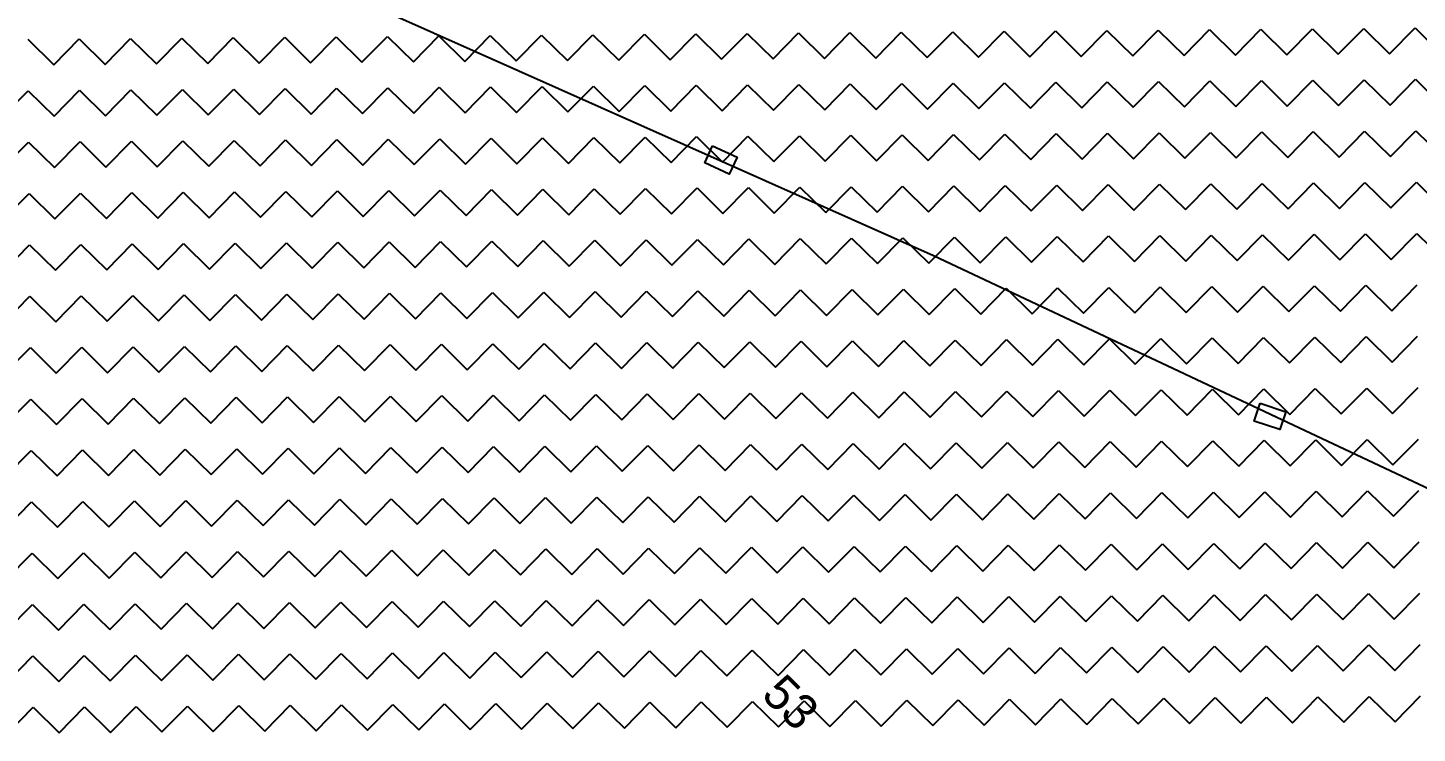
# Model space of a CAD drawing. Header units: metres. Extents: x 342804 to 346854, y 1762918 to 1765966.
# Drawn here: x 345656.1 to 346013.9, y 1764478 to 1764659.6 of the extents above; entities that cross this region are included whole.
import ezdxf

# ---------------------------------------------------------------- set-up
doc = ezdxf.new("R2010")
doc.units = ezdxf.units.M
doc.header["$MEASUREMENT"] = 0
for name, color, linetype in [('POLY_HATCH', 12, 'Continuous'), ('POLY_PARCEL', 6, 'Continuous'), ('TEXT_PARCEL', 7, 'Continuous')]:
    doc.layers.add(name, color=color, linetype=linetype)
doc.styles.add('TEXT_MAP', font='')
doc.styles.get('TEXT_MAP').set_extended_font_data('Kruti Dev 050')

msp = doc.modelspace()

# ---------------------------------------------------------------- linework, layer by layer
for points in [[(345832.43, 1764629.17), (345838.75, 1764626.28), (345836.75, 1764621.91), (345830.44, 1764624.8)], [(345973.42, 1764562.91), (345980.01, 1764560.72), (345978.5, 1764556.16), (345971.91, 1764558.35)]]:
    msp.add_lwpolyline(points, close=True)
at = {"layer": 'POLY_HATCH', "linetype": 'Continuous'}
for p, q in [((345662.78, 1764650.07), (345669.34, 1764656.74)), ((345669.34, 1764656.74), (345676.01, 1764650.18)), ((345676.01, 1764650.18), (345682.57, 1764656.85)), ((345682.57, 1764656.85), (345689.24, 1764650.29)), ((345689.24, 1764650.29), (345695.8, 1764656.95)), ((345695.8, 1764656.95), (345702.47, 1764650.39)), ((345702.47, 1764650.39), (345709.03, 1764657.06)), ((345709.03, 1764657.06), (345715.7, 1764650.5)), ((345715.7, 1764650.5), (345722.26, 1764657.17)), ((345722.26, 1764657.17), (345728.93, 1764650.61)), ((345728.93, 1764650.61), (345735.49, 1764657.28)), ((345735.49, 1764657.28), (345742.16, 1764650.72)), ((345742.16, 1764650.72), (345748.72, 1764657.39)), ((345748.72, 1764657.39), (345755.39, 1764650.83)), ((345755.39, 1764650.83), (345761.95, 1764657.5)), ((345761.95, 1764657.5), (345768.62, 1764650.94)), ((345768.62, 1764650.94), (345775.18, 1764657.61)), ((345775.18, 1764657.61), (345781.85, 1764651.05)), ((345781.85, 1764651.05), (345788.41, 1764657.71)), ((345788.41, 1764657.71), (345795.08, 1764651.15)), ((345795.08, 1764651.15), (345801.64, 1764657.82)), ((345801.64, 1764657.82), (345808.31, 1764651.26)), ((345808.31, 1764651.26), (345814.87, 1764657.93)), ((345814.87, 1764657.93), (345821.54, 1764651.37)), ((345821.54, 1764651.37), (345828.1, 1764658.04)), ((345828.1, 1764658.04), (345834.77, 1764651.48)), ((345834.77, 1764651.48), (345841.33, 1764658.15)), ((345841.33, 1764658.15), (345848, 1764651.59)), ((345848, 1764651.59), (345854.56, 1764658.26)), ((345854.56, 1764658.26), (345861.23, 1764651.7)), ((345861.23, 1764651.7), (345867.8, 1764658.37)), ((345867.8, 1764658.37), (345874.46, 1764651.8)), ((345874.46, 1764651.8), (345881.03, 1764658.47)), ((345881.03, 1764658.47), (345887.69, 1764651.91)), ((345887.69, 1764651.91), (345894.26, 1764658.58)), ((345894.26, 1764658.58), (345900.92, 1764652.02)), ((345900.92, 1764652.02), (345907.49, 1764658.69)), ((345907.49, 1764658.69), (345914.15, 1764652.13)), ((345914.15, 1764652.13), (345920.72, 1764658.8)), ((345920.72, 1764658.8), (345927.38, 1764652.24)), ((345927.38, 1764652.24), (345933.95, 1764658.91)), ((345933.95, 1764658.91), (345940.61, 1764652.35)), ((345940.61, 1764652.35), (345947.18, 1764659.02)), ((345947.18, 1764659.02), (345953.84, 1764652.46)), ((345953.84, 1764652.46), (345960.41, 1764659.13)), ((345960.41, 1764659.13), (345967.07, 1764652.56)), ((345967.07, 1764652.56), (345973.64, 1764659.23)), ((345973.64, 1764659.23), (345980.3, 1764652.67)), ((345980.3, 1764652.67), (345986.87, 1764659.34)), ((345986.87, 1764659.34), (345993.53, 1764652.78)), ((345993.53, 1764652.78), (346000.1, 1764659.45)), ((346000.1, 1764659.45), (346006.77, 1764652.89)), ((346006.77, 1764652.89), (346013.33, 1764659.56)), ((346013.33, 1764659.56), (346020, 1764653)), ((345656.11, 1764656.63), (345662.78, 1764650.07)), ((345967.18, 1764639.33), (345973.74, 1764646)), ((345973.74, 1764646), (345980.41, 1764639.44)), ((345980.41, 1764639.44), (345986.97, 1764646.11)), ((345986.97, 1764646.11), (345993.64, 1764639.55)), ((345993.64, 1764639.55), (346000.2, 1764646.22)), ((346000.2, 1764646.22), (346006.87, 1764639.66)), ((346006.87, 1764639.66), (346013.43, 1764646.33)), ((346013.43, 1764646.33), (346020.1, 1764639.77)), ((345649.66, 1764636.73), (345656.22, 1764643.4)), ((345656.22, 1764643.4), (345662.89, 1764636.84)), ((345662.89, 1764636.84), (345669.45, 1764643.51)), ((345669.45, 1764643.51), (345676.12, 1764636.95)), ((345676.12, 1764636.95), (345682.68, 1764643.62)), ((345682.68, 1764643.62), (345689.35, 1764637.06)), ((345689.35, 1764637.06), (345695.91, 1764643.72)), ((345695.91, 1764643.72), (345702.58, 1764637.16)), ((345702.58, 1764637.16), (345709.14, 1764643.83)), ((345709.14, 1764643.83), (345715.81, 1764637.27)), ((345715.81, 1764637.27), (345722.37, 1764643.94)), ((345722.37, 1764643.94), (345729.04, 1764637.38)), ((345729.04, 1764637.38), (345735.6, 1764644.05)), ((345735.6, 1764644.05), (345742.27, 1764637.49)), ((345742.27, 1764637.49), (345748.83, 1764644.16)), ((345748.83, 1764644.16), (345755.5, 1764637.6)), ((345755.5, 1764637.6), (345762.06, 1764644.27)), ((345762.06, 1764644.27), (345768.73, 1764637.71)), ((345768.73, 1764637.71), (345775.29, 1764644.38)), ((345775.29, 1764644.38), (345781.96, 1764637.82)), ((345781.96, 1764637.82), (345788.52, 1764644.48)), ((345788.52, 1764644.48), (345795.19, 1764637.92)), ((345795.19, 1764637.92), (345801.75, 1764644.59)), ((345801.75, 1764644.59), (345808.42, 1764638.03)), ((345808.42, 1764638.03), (345814.98, 1764644.7)), ((345814.98, 1764644.7), (345821.65, 1764638.14)), ((345821.65, 1764638.14), (345828.21, 1764644.81)), ((345828.21, 1764644.81), (345834.88, 1764638.25)), ((345834.88, 1764638.25), (345841.44, 1764644.92)), ((345841.44, 1764644.92), (345848.11, 1764638.36)), ((345848.11, 1764638.36), (345854.67, 1764645.03)), ((345854.67, 1764645.03), (345861.34, 1764638.47)), ((345861.34, 1764638.47), (345867.9, 1764645.14)), ((345867.9, 1764645.14), (345874.57, 1764638.57)), ((345874.57, 1764638.57), (345881.13, 1764645.24)), ((345881.13, 1764645.24), (345887.8, 1764638.68)), ((345887.8, 1764638.68), (345894.36, 1764645.35)), ((345894.36, 1764645.35), (345901.03, 1764638.79)), ((345901.03, 1764638.79), (345907.59, 1764645.46)), ((345907.59, 1764645.46), (345914.26, 1764638.9)), ((345914.26, 1764638.9), (345920.82, 1764645.57)), ((345920.82, 1764645.57), (345927.49, 1764639.01)), ((345927.49, 1764639.01), (345934.05, 1764645.68)), ((345934.05, 1764645.68), (345940.72, 1764639.12)), ((345940.72, 1764639.12), (345947.28, 1764645.79)), ((345947.28, 1764645.79), (345953.95, 1764639.23)), ((345953.95, 1764639.23), (345960.51, 1764645.9)), ((345960.51, 1764645.9), (345967.18, 1764639.33)), ((345834.99, 1764625.02), (345841.55, 1764631.69)), ((345841.55, 1764631.69), (345848.22, 1764625.13)), ((345848.22, 1764625.13), (345854.78, 1764631.8)), ((345854.78, 1764631.8), (345861.45, 1764625.24)), ((345861.45, 1764625.24), (345868.01, 1764631.91)), ((345868.01, 1764631.91), (345874.68, 1764625.34)), ((345874.68, 1764625.34), (345881.24, 1764632.01)), ((345881.24, 1764632.01), (345887.91, 1764625.45)), ((345887.91, 1764625.45), (345894.47, 1764632.12)), ((345894.47, 1764632.12), (345901.14, 1764625.56)), ((345901.14, 1764625.56), (345907.7, 1764632.23)), ((345907.7, 1764632.23), (345914.37, 1764625.67)), ((345914.37, 1764625.67), (345920.93, 1764632.34)), ((345920.93, 1764632.34), (345927.6, 1764625.78)), ((345927.6, 1764625.78), (345934.16, 1764632.45)), ((345934.16, 1764632.45), (345940.83, 1764625.89)), ((345940.83, 1764625.89), (345947.39, 1764632.56)), ((345947.39, 1764632.56), (345954.06, 1764626)), ((345954.06, 1764626), (345960.62, 1764632.67)), ((345960.62, 1764632.67), (345967.29, 1764626.1)), ((345967.29, 1764626.1), (345973.85, 1764632.77)), ((345973.85, 1764632.77), (345980.52, 1764626.21)), ((345980.52, 1764626.21), (345987.08, 1764632.88)), ((345987.08, 1764632.88), (345993.75, 1764626.32)), ((345993.75, 1764626.32), (346000.31, 1764632.99)), ((346000.31, 1764632.99), (346006.98, 1764626.43)), ((346006.98, 1764626.43), (346013.54, 1764633.1)), ((346013.54, 1764633.1), (346020.21, 1764626.54)), ((345649.77, 1764623.5), (345656.33, 1764630.17)), ((345656.33, 1764630.17), (345663, 1764623.61)), ((345663, 1764623.61), (345669.56, 1764630.28)), ((345669.56, 1764630.28), (345676.23, 1764623.72)), ((345676.23, 1764623.72), (345682.79, 1764630.39)), ((345682.79, 1764630.39), (345689.46, 1764623.83)), ((345689.46, 1764623.83), (345696.02, 1764630.49)), ((345696.02, 1764630.49), (345702.69, 1764623.93)), ((345702.69, 1764623.93), (345709.25, 1764630.6)), ((345709.25, 1764630.6), (345715.92, 1764624.04)), ((345715.92, 1764624.04), (345722.48, 1764630.71)), ((345722.48, 1764630.71), (345729.15, 1764624.15)), ((345729.15, 1764624.15), (345735.71, 1764630.82)), ((345735.71, 1764630.82), (345742.38, 1764624.26)), ((345742.38, 1764624.26), (345748.94, 1764630.93)), ((345748.94, 1764630.93), (345755.61, 1764624.37)), ((345755.61, 1764624.37), (345762.17, 1764631.04)), ((345762.17, 1764631.04), (345768.84, 1764624.48)), ((345768.84, 1764624.48), (345775.4, 1764631.15)), ((345775.4, 1764631.15), (345782.07, 1764624.58)), ((345782.07, 1764624.58), (345788.63, 1764631.25)), ((345788.63, 1764631.25), (345795.3, 1764624.69)), ((345795.3, 1764624.69), (345801.86, 1764631.36)), ((345801.86, 1764631.36), (345808.53, 1764624.8)), ((345808.53, 1764624.8), (345815.09, 1764631.47)), ((345815.09, 1764631.47), (345821.76, 1764624.91)), ((345821.76, 1764624.91), (345828.32, 1764631.58)), ((345828.32, 1764631.58), (345834.99, 1764625.02)), ((345702.8, 1764610.7), (345709.36, 1764617.37)), ((345709.36, 1764617.37), (345716.03, 1764610.81)), ((345716.03, 1764610.81), (345722.59, 1764617.48)), ((345722.59, 1764617.48), (345729.26, 1764610.92)), ((345729.26, 1764610.92), (345735.82, 1764617.59)), ((345735.82, 1764617.59), (345742.49, 1764611.03)), ((345742.49, 1764611.03), (345749.05, 1764617.7)), ((345749.05, 1764617.7), (345755.72, 1764611.14)), ((345755.72, 1764611.14), (345762.28, 1764617.81)), ((345762.28, 1764617.81), (345768.95, 1764611.25)), ((345768.95, 1764611.25), (345775.51, 1764617.92)), ((345775.51, 1764617.92), (345782.18, 1764611.35)), ((345782.18, 1764611.35), (345788.74, 1764618.02)), ((345788.74, 1764618.02), (345795.41, 1764611.46)), ((345795.41, 1764611.46), (345801.97, 1764618.13)), ((345801.97, 1764618.13), (345808.64, 1764611.57)), ((345808.64, 1764611.57), (345815.2, 1764618.24)), ((345815.2, 1764618.24), (345821.87, 1764611.68)), ((345821.87, 1764611.68), (345828.43, 1764618.35)), ((345828.43, 1764618.35), (345835.1, 1764611.79)), ((345835.1, 1764611.79), (345841.66, 1764618.46)), ((345841.66, 1764618.46), (345848.33, 1764611.9)), ((345848.33, 1764611.9), (345854.89, 1764618.57)), ((345854.89, 1764618.57), (345861.56, 1764612.01)), ((345861.56, 1764612.01), (345868.12, 1764618.68)), ((345868.12, 1764618.68), (345874.79, 1764612.11)), ((345874.79, 1764612.11), (345881.35, 1764618.78)), ((345881.35, 1764618.78), (345888.02, 1764612.22)), ((345888.02, 1764612.22), (345894.58, 1764618.89)), ((345894.58, 1764618.89), (345901.25, 1764612.33)), ((345901.25, 1764612.33), (345907.81, 1764619)), ((345907.81, 1764619), (345914.48, 1764612.44)), ((345914.48, 1764612.44), (345921.04, 1764619.11)), ((345921.04, 1764619.11), (345927.71, 1764612.55)), ((345927.71, 1764612.55), (345934.27, 1764619.22)), ((345934.27, 1764619.22), (345940.94, 1764612.66)), ((345940.94, 1764612.66), (345947.5, 1764619.33)), ((345947.5, 1764619.33), (345954.17, 1764612.77)), ((345954.17, 1764612.77), (345960.73, 1764619.44)), ((345960.73, 1764619.44), (345967.4, 1764612.87)), ((345967.4, 1764612.87), (345973.96, 1764619.54)), ((345973.96, 1764619.54), (345980.63, 1764612.98)), ((345980.63, 1764612.98), (345987.19, 1764619.65)), ((345987.19, 1764619.65), (345993.86, 1764613.09)), ((345993.86, 1764613.09), (346000.42, 1764619.76)), ((346000.42, 1764619.76), (346007.09, 1764613.2)), ((346007.09, 1764613.2), (346013.65, 1764619.87)), ((346013.65, 1764619.87), (346020.32, 1764613.31)), ((345649.88, 1764610.27), (345656.44, 1764616.94)), ((345656.44, 1764616.94), (345663.11, 1764610.38)), ((345663.11, 1764610.38), (345669.67, 1764617.05)), ((345669.67, 1764617.05), (345676.34, 1764610.49)), ((345676.34, 1764610.49), (345682.9, 1764617.16)), ((345682.9, 1764617.16), (345689.57, 1764610.6)), ((345689.57, 1764610.6), (345696.13, 1764617.26)), ((345696.13, 1764617.26), (345702.8, 1764610.7)), ((346007.2, 1764599.97), (346013.76, 1764606.64)), ((346013.76, 1764606.64), (346020.43, 1764600.08)), ((345649.99, 1764597.04), (345656.55, 1764603.71)), ((345656.55, 1764603.71), (345663.22, 1764597.15)), ((345663.22, 1764597.15), (345669.78, 1764603.82)), ((345669.78, 1764603.82), (345676.45, 1764597.26)), ((345676.45, 1764597.26), (345683.01, 1764603.93)), ((345683.01, 1764603.93), (345689.68, 1764597.37)), ((345689.68, 1764597.37), (345696.24, 1764604.03)), ((345696.24, 1764604.03), (345702.91, 1764597.47)), ((345702.91, 1764597.47), (345709.47, 1764604.14)), ((345709.47, 1764604.14), (345716.14, 1764597.58)), ((345716.14, 1764597.58), (345722.7, 1764604.25)), ((345722.7, 1764604.25), (345729.37, 1764597.69)), ((345729.37, 1764597.69), (345735.93, 1764604.36)), ((345735.93, 1764604.36), (345742.6, 1764597.8)), ((345742.6, 1764597.8), (345749.16, 1764604.47)), ((345749.16, 1764604.47), (345755.83, 1764597.91)), ((345755.83, 1764597.91), (345762.39, 1764604.58)), ((345762.39, 1764604.58), (345769.06, 1764598.02)), ((345769.06, 1764598.02), (345775.62, 1764604.69)), ((345775.62, 1764604.69), (345782.29, 1764598.12)), ((345782.29, 1764598.12), (345788.85, 1764604.79)), ((345788.85, 1764604.79), (345795.52, 1764598.23)), ((345795.52, 1764598.23), (345802.08, 1764604.9)), ((345802.08, 1764604.9), (345808.75, 1764598.34)), ((345808.75, 1764598.34), (345815.31, 1764605.01)), ((345815.31, 1764605.01), (345821.98, 1764598.45)), ((345821.98, 1764598.45), (345828.54, 1764605.12)), ((345828.54, 1764605.12), (345835.21, 1764598.56)), ((345835.21, 1764598.56), (345841.77, 1764605.23)), ((345841.77, 1764605.23), (345848.44, 1764598.67)), ((345848.44, 1764598.67), (345855, 1764605.34)), ((345855, 1764605.34), (345861.67, 1764598.78)), ((345861.67, 1764598.78), (345868.23, 1764605.45)), ((345868.23, 1764605.45), (345874.9, 1764598.88)), ((345874.9, 1764598.88), (345881.46, 1764605.55)), ((345881.46, 1764605.55), (345888.13, 1764598.99)), ((345888.13, 1764598.99), (345894.69, 1764605.66)), ((345894.69, 1764605.66), (345901.36, 1764599.1)), ((345901.36, 1764599.1), (345907.92, 1764605.77)), ((345907.92, 1764605.77), (345914.59, 1764599.21)), ((345914.59, 1764599.21), (345921.15, 1764605.88)), ((345921.15, 1764605.88), (345927.82, 1764599.32)), ((345927.82, 1764599.32), (345934.38, 1764605.99)), ((345934.38, 1764605.99), (345941.05, 1764599.43)), ((345941.05, 1764599.43), (345947.61, 1764606.1)), ((345947.61, 1764606.1), (345954.28, 1764599.54)), ((345954.28, 1764599.54), (345960.84, 1764606.21)), ((345960.84, 1764606.21), (345967.51, 1764599.64)), ((345967.51, 1764599.64), (345974.07, 1764606.31)), ((345974.07, 1764606.31), (345980.74, 1764599.75)), ((345980.74, 1764599.75), (345987.3, 1764606.42)), ((345987.3, 1764606.42), (345993.97, 1764599.86)), ((345993.97, 1764599.86), (346000.53, 1764606.53)), ((346000.53, 1764606.53), (346007.2, 1764599.97)), ((345875.01, 1764585.65), (345881.57, 1764592.32)), ((345881.57, 1764592.32), (345888.24, 1764585.76)), ((345888.24, 1764585.76), (345894.8, 1764592.43)), ((345894.8, 1764592.43), (345901.47, 1764585.87)), ((345901.47, 1764585.87), (345908.03, 1764592.54)), ((345908.03, 1764592.54), (345914.7, 1764585.98)), ((345914.7, 1764585.98), (345921.26, 1764592.65)), ((345921.26, 1764592.65), (345927.93, 1764586.09)), ((345927.93, 1764586.09), (345934.49, 1764592.76)), ((345934.49, 1764592.76), (345941.16, 1764586.2)), ((345941.16, 1764586.2), (345947.72, 1764592.87)), ((345947.72, 1764592.87), (345954.39, 1764586.31)), ((345954.39, 1764586.31), (345960.95, 1764592.98)), ((345960.95, 1764592.98), (345967.62, 1764586.41)), ((345967.62, 1764586.41), (345974.18, 1764593.08)), ((345974.18, 1764593.08), (345980.85, 1764586.52)), ((345980.85, 1764586.52), (345987.41, 1764593.19)), ((345987.41, 1764593.19), (345994.08, 1764586.63)), ((345994.08, 1764586.63), (346000.64, 1764593.3)), ((346000.64, 1764593.3), (346007.31, 1764586.74)), ((346007.31, 1764586.74), (346013.87, 1764593.41)), ((345650.1, 1764583.81), (345656.66, 1764590.48)), ((345656.66, 1764590.48), (345663.33, 1764583.92)), ((345663.33, 1764583.92), (345669.89, 1764590.59)), ((345669.89, 1764590.59), (345676.56, 1764584.03)), ((345676.56, 1764584.03), (345683.12, 1764590.7)), ((345683.12, 1764590.7), (345689.79, 1764584.14)), ((345689.79, 1764584.14), (345696.35, 1764590.8)), ((345696.35, 1764590.8), (345703.02, 1764584.24)), ((345703.02, 1764584.24), (345709.58, 1764590.91)), ((345709.58, 1764590.91), (345716.25, 1764584.35)), ((345716.25, 1764584.35), (345722.81, 1764591.02)), ((345722.81, 1764591.02), (345729.48, 1764584.46)), ((345729.48, 1764584.46), (345736.04, 1764591.13)), ((345736.04, 1764591.13), (345742.71, 1764584.57)), ((345742.71, 1764584.57), (345749.27, 1764591.24)), ((345749.27, 1764591.24), (345755.94, 1764584.68)), ((345755.94, 1764584.68), (345762.5, 1764591.35)), ((345762.5, 1764591.35), (345769.17, 1764584.79)), ((345769.17, 1764584.79), (345775.73, 1764591.46)), ((345775.73, 1764591.46), (345782.4, 1764584.89)), ((345782.4, 1764584.89), (345788.96, 1764591.56)), ((345788.96, 1764591.56), (345795.63, 1764585)), ((345795.63, 1764585), (345802.19, 1764591.67)), ((345802.19, 1764591.67), (345808.86, 1764585.11)), ((345808.86, 1764585.11), (345815.42, 1764591.78)), ((345815.42, 1764591.78), (345822.09, 1764585.22)), ((345822.09, 1764585.22), (345828.65, 1764591.89)), ((345828.65, 1764591.89), (345835.32, 1764585.33)), ((345835.32, 1764585.33), (345841.88, 1764592)), ((345841.88, 1764592), (345848.55, 1764585.44)), ((345848.55, 1764585.44), (345855.11, 1764592.11)), ((345855.11, 1764592.11), (345861.78, 1764585.55)), ((345861.78, 1764585.55), (345868.34, 1764592.22)), ((345868.34, 1764592.22), (345875.01, 1764585.65)), ((345742.81, 1764571.34), (345749.38, 1764578.01)), ((345749.38, 1764578.01), (345756.04, 1764571.45)), ((345756.04, 1764571.45), (345762.61, 1764578.12)), ((345762.61, 1764578.12), (345769.27, 1764571.56)), ((345769.27, 1764571.56), (345775.84, 1764578.23)), ((345775.84, 1764578.23), (345782.51, 1764571.66)), ((345782.51, 1764571.66), (345789.07, 1764578.33)), ((345789.07, 1764578.33), (345795.74, 1764571.77)), ((345795.74, 1764571.77), (345802.3, 1764578.44)), ((345802.3, 1764578.44), (345808.97, 1764571.88)), ((345808.97, 1764571.88), (345815.53, 1764578.55)), ((345815.53, 1764578.55), (345822.2, 1764571.99)), ((345822.2, 1764571.99), (345828.76, 1764578.66)), ((345828.76, 1764578.66), (345835.43, 1764572.1)), ((345835.43, 1764572.1), (345841.99, 1764578.77)), ((345841.99, 1764578.77), (345848.66, 1764572.21)), ((345848.66, 1764572.21), (345855.22, 1764578.88)), ((345855.22, 1764578.88), (345861.89, 1764572.32)), ((345861.89, 1764572.32), (345868.45, 1764578.99)), ((345868.45, 1764578.99), (345875.12, 1764572.42)), ((345875.12, 1764572.42), (345881.68, 1764579.09)), ((345881.68, 1764579.09), (345888.35, 1764572.53)), ((345888.35, 1764572.53), (345894.91, 1764579.2)), ((345894.91, 1764579.2), (345901.58, 1764572.64)), ((345901.58, 1764572.64), (345908.14, 1764579.31)), ((345908.14, 1764579.31), (345914.81, 1764572.75)), ((345914.81, 1764572.75), (345921.37, 1764579.42)), ((345921.37, 1764579.42), (345928.04, 1764572.86)), ((345928.04, 1764572.86), (345934.6, 1764579.53)), ((345934.6, 1764579.53), (345941.27, 1764572.97)), ((345941.27, 1764572.97), (345947.83, 1764579.64)), ((345947.83, 1764579.64), (345954.5, 1764573.08)), ((345954.5, 1764573.08), (345961.06, 1764579.74)), ((345961.06, 1764579.74), (345967.73, 1764573.18)), ((345967.73, 1764573.18), (345974.29, 1764579.85)), ((345974.29, 1764579.85), (345980.96, 1764573.29)), ((345980.96, 1764573.29), (345987.52, 1764579.96)), ((345987.52, 1764579.96), (345994.19, 1764573.4)), ((345994.19, 1764573.4), (346000.75, 1764580.07)), ((346000.75, 1764580.07), (346007.42, 1764573.51)), ((346007.42, 1764573.51), (346013.98, 1764580.18)), ((345650.2, 1764570.58), (345656.77, 1764577.25)), ((345656.77, 1764577.25), (345663.43, 1764570.69)), ((345663.43, 1764570.69), (345670, 1764577.36)), ((345670, 1764577.36), (345676.66, 1764570.8)), ((345676.66, 1764570.8), (345683.23, 1764577.47)), ((345683.23, 1764577.47), (345689.89, 1764570.9)), ((345689.89, 1764570.9), (345696.46, 1764577.57)), ((345696.46, 1764577.57), (345703.12, 1764571.01)), ((345703.12, 1764571.01), (345709.69, 1764577.68)), ((345709.69, 1764577.68), (345716.35, 1764571.12)), ((345716.35, 1764571.12), (345722.92, 1764577.79)), ((345722.92, 1764577.79), (345729.58, 1764571.23)), ((345729.58, 1764571.23), (345736.15, 1764577.9)), ((345736.15, 1764577.9), (345742.81, 1764571.34)), ((345650.31, 1764557.35), (345656.87, 1764564.02)), ((345656.87, 1764564.02), (345663.54, 1764557.46)), ((345663.54, 1764557.46), (345670.1, 1764564.13)), ((345670.1, 1764564.13), (345676.77, 1764557.57)), ((345676.77, 1764557.57), (345683.33, 1764564.24)), ((345683.33, 1764564.24), (345690, 1764557.67)), ((345690, 1764557.67), (345696.56, 1764564.34)), ((345696.56, 1764564.34), (345703.23, 1764557.78)), ((345703.23, 1764557.78), (345709.79, 1764564.45)), ((345709.79, 1764564.45), (345716.46, 1764557.89)), ((345716.46, 1764557.89), (345723.02, 1764564.56)), ((345723.02, 1764564.56), (345729.69, 1764558)), ((345729.69, 1764558), (345736.25, 1764564.67)), ((345736.25, 1764564.67), (345742.92, 1764558.11)), ((345742.92, 1764558.11), (345749.48, 1764564.78)), ((345749.48, 1764564.78), (345756.15, 1764558.22)), ((345756.15, 1764558.22), (345762.71, 1764564.89)), ((345762.71, 1764564.89), (345769.38, 1764558.33)), ((345769.38, 1764558.33), (345775.94, 1764565)), ((345775.94, 1764565), (345782.61, 1764558.43)), ((345782.61, 1764558.43), (345789.17, 1764565.1)), ((345789.17, 1764565.1), (345795.84, 1764558.54)), ((345795.84, 1764558.54), (345802.4, 1764565.21)), ((345802.4, 1764565.21), (345809.07, 1764558.65)), ((345809.07, 1764558.65), (345815.63, 1764565.32)), ((345815.63, 1764565.32), (345822.3, 1764558.76)), ((345822.3, 1764558.76), (345828.86, 1764565.43)), ((345828.86, 1764565.43), (345835.53, 1764558.87)), ((345835.53, 1764558.87), (345842.09, 1764565.54)), ((345842.09, 1764565.54), (345848.76, 1764558.98)), ((345848.76, 1764558.98), (345855.32, 1764565.65)), ((345855.32, 1764565.65), (345861.99, 1764559.09)), ((345861.99, 1764559.09), (345868.55, 1764565.76)), ((345868.55, 1764565.76), (345875.22, 1764559.19)), ((345875.22, 1764559.19), (345881.78, 1764565.86)), ((345881.78, 1764565.86), (345888.45, 1764559.3)), ((345888.45, 1764559.3), (345895.01, 1764565.97)), ((345895.01, 1764565.97), (345901.68, 1764559.41)), ((345901.68, 1764559.41), (345908.24, 1764566.08)), ((345908.24, 1764566.08), (345914.91, 1764559.52)), ((345914.91, 1764559.52), (345921.48, 1764566.19)), ((345921.48, 1764566.19), (345928.14, 1764559.63)), ((345928.14, 1764559.63), (345934.71, 1764566.3)), ((345934.71, 1764566.3), (345941.37, 1764559.74)), ((345941.37, 1764559.74), (345947.94, 1764566.41)), ((345947.94, 1764566.41), (345954.6, 1764559.85)), ((345954.6, 1764559.85), (345961.17, 1764566.51)), ((345961.17, 1764566.51), (345967.83, 1764559.95)), ((345967.83, 1764559.95), (345974.4, 1764566.62)), ((345974.4, 1764566.62), (345981.06, 1764560.06)), ((345981.06, 1764560.06), (345987.63, 1764566.73)), ((345987.63, 1764566.73), (345994.29, 1764560.17)), ((345994.29, 1764560.17), (346000.86, 1764566.84)), ((346000.86, 1764566.84), (346007.52, 1764560.28)), ((346007.52, 1764560.28), (346014.09, 1764566.95)), ((345915.02, 1764546.29), (345921.58, 1764552.96)), ((345921.58, 1764552.96), (345928.25, 1764546.4)), ((345928.25, 1764546.4), (345934.81, 1764553.07)), ((345934.81, 1764553.07), (345941.48, 1764546.51)), ((345941.48, 1764546.51), (345948.04, 1764553.18)), ((345948.04, 1764553.18), (345954.71, 1764546.62)), ((345954.71, 1764546.62), (345961.27, 1764553.28)), ((345961.27, 1764553.28), (345967.94, 1764546.72)), ((345967.94, 1764546.72), (345974.5, 1764553.39)), ((345974.5, 1764553.39), (345981.17, 1764546.83)), ((345981.17, 1764546.83), (345987.73, 1764553.5)), ((345987.73, 1764553.5), (345994.4, 1764546.94)), ((345994.4, 1764546.94), (346000.96, 1764553.61)), ((346000.96, 1764553.61), (346007.63, 1764547.05)), ((346007.63, 1764547.05), (346014.19, 1764553.72)), ((345650.42, 1764544.12), (345656.98, 1764550.79)), ((345656.98, 1764550.79), (345663.65, 1764544.23)), ((345663.65, 1764544.23), (345670.21, 1764550.9)), ((345670.21, 1764550.9), (345676.88, 1764544.34)), ((345676.88, 1764544.34), (345683.44, 1764551.01)), ((345683.44, 1764551.01), (345690.11, 1764544.44)), ((345690.11, 1764544.44), (345696.67, 1764551.11)), ((345696.67, 1764551.11), (345703.34, 1764544.55)), ((345703.34, 1764544.55), (345709.9, 1764551.22)), ((345709.9, 1764551.22), (345716.57, 1764544.66)), ((345716.57, 1764544.66), (345723.13, 1764551.33)), ((345723.13, 1764551.33), (345729.8, 1764544.77)), ((345729.8, 1764544.77), (345736.36, 1764551.44)), ((345736.36, 1764551.44), (345743.03, 1764544.88)), ((345743.03, 1764544.88), (345749.59, 1764551.55)), ((345749.59, 1764551.55), (345756.26, 1764544.99)), ((345756.26, 1764544.99), (345762.82, 1764551.66)), ((345762.82, 1764551.66), (345769.49, 1764545.1)), ((345769.49, 1764545.1), (345776.05, 1764551.77)), ((345776.05, 1764551.77), (345782.72, 1764545.2)), ((345782.72, 1764545.2), (345789.28, 1764551.87)), ((345789.28, 1764551.87), (345795.95, 1764545.31)), ((345795.95, 1764545.31), (345802.51, 1764551.98)), ((345802.51, 1764551.98), (345809.18, 1764545.42)), ((345809.18, 1764545.42), (345815.74, 1764552.09)), ((345815.74, 1764552.09), (345822.41, 1764545.53)), ((345822.41, 1764545.53), (345828.97, 1764552.2)), ((345828.97, 1764552.2), (345835.64, 1764545.64)), ((345835.64, 1764545.64), (345842.2, 1764552.31)), ((345842.2, 1764552.31), (345848.87, 1764545.75)), ((345848.87, 1764545.75), (345855.43, 1764552.42)), ((345855.43, 1764552.42), (345862.1, 1764545.86)), ((345862.1, 1764545.86), (345868.66, 1764552.53)), ((345868.66, 1764552.53), (345875.33, 1764545.96)), ((345875.33, 1764545.96), (345881.89, 1764552.63)), ((345881.89, 1764552.63), (345888.56, 1764546.07)), ((345888.56, 1764546.07), (345895.12, 1764552.74)), ((345895.12, 1764552.74), (345901.79, 1764546.18)), ((345901.79, 1764546.18), (345908.35, 1764552.85)), ((345908.35, 1764552.85), (345915.02, 1764546.29)), ((345796.06, 1764532.08), (345802.62, 1764538.75)), ((345802.62, 1764538.75), (345809.29, 1764532.19)), ((345809.29, 1764532.19), (345815.85, 1764538.86)), ((345815.85, 1764538.86), (345822.52, 1764532.3)), ((345822.52, 1764532.3), (345829.08, 1764538.97)), ((345829.08, 1764538.97), (345835.75, 1764532.41)), ((345835.75, 1764532.41), (345842.31, 1764539.08)), ((345842.31, 1764539.08), (345848.98, 1764532.52)), ((345848.98, 1764532.52), (345855.54, 1764539.19)), ((345855.54, 1764539.19), (345862.21, 1764532.63)), ((345862.21, 1764532.63), (345868.77, 1764539.29)), ((345868.77, 1764539.29), (345875.44, 1764532.73)), ((345875.44, 1764532.73), (345882, 1764539.4)), ((345882, 1764539.4), (345888.67, 1764532.84)), ((345888.67, 1764532.84), (345895.23, 1764539.51)), ((345895.23, 1764539.51), (345901.9, 1764532.95)), ((345901.9, 1764532.95), (345908.46, 1764539.62)), ((345908.46, 1764539.62), (345915.13, 1764533.06)), ((345915.13, 1764533.06), (345921.69, 1764539.73)), ((345921.69, 1764539.73), (345928.36, 1764533.17)), ((345928.36, 1764533.17), (345934.92, 1764539.84)), ((345934.92, 1764539.84), (345941.59, 1764533.28)), ((345941.59, 1764533.28), (345948.15, 1764539.95)), ((345948.15, 1764539.95), (345954.82, 1764533.39)), ((345954.82, 1764533.39), (345961.38, 1764540.05)), ((345961.38, 1764540.05), (345968.05, 1764533.49)), ((345968.05, 1764533.49), (345974.61, 1764540.16)), ((345974.61, 1764540.16), (345981.28, 1764533.6)), ((345981.28, 1764533.6), (345987.84, 1764540.27)), ((345987.84, 1764540.27), (345994.51, 1764533.71)), ((345994.51, 1764533.71), (346001.07, 1764540.38)), ((346001.07, 1764540.38), (346007.74, 1764533.82)), ((346007.74, 1764533.82), (346014.3, 1764540.49)), ((345650.53, 1764530.89), (345657.09, 1764537.56)), ((345657.09, 1764537.56), (345663.76, 1764531)), ((345663.76, 1764531), (345670.32, 1764537.67)), ((345670.32, 1764537.67), (345676.99, 1764531.11)), ((345676.99, 1764531.11), (345683.55, 1764537.78)), ((345683.55, 1764537.78), (345690.22, 1764531.21)), ((345690.22, 1764531.21), (345696.78, 1764537.88)), ((345696.78, 1764537.88), (345703.45, 1764531.32)), ((345703.45, 1764531.32), (345710.01, 1764537.99)), ((345710.01, 1764537.99), (345716.68, 1764531.43)), ((345716.68, 1764531.43), (345723.24, 1764538.1)), ((345723.24, 1764538.1), (345729.91, 1764531.54)), ((345729.91, 1764531.54), (345736.47, 1764538.21)), ((345736.47, 1764538.21), (345743.14, 1764531.65)), ((345743.14, 1764531.65), (345749.7, 1764538.32)), ((345749.7, 1764538.32), (345756.37, 1764531.76)), ((345756.37, 1764531.76), (345762.93, 1764538.43)), ((345762.93, 1764538.43), (345769.6, 1764531.87)), ((345769.6, 1764531.87), (345776.16, 1764538.54)), ((345776.16, 1764538.54), (345782.83, 1764531.97)), ((345782.83, 1764531.97), (345789.39, 1764538.64)), ((345789.39, 1764538.64), (345796.06, 1764532.08)), ((345663.87, 1764517.77), (345670.43, 1764524.44)), ((345670.43, 1764524.44), (345677.1, 1764517.88)), ((345677.1, 1764517.88), (345683.66, 1764524.55)), ((345683.66, 1764524.55), (345690.33, 1764517.98)), ((345690.33, 1764517.98), (345696.89, 1764524.65)), ((345696.89, 1764524.65), (345703.56, 1764518.09)), ((345703.56, 1764518.09), (345710.12, 1764524.76)), ((345710.12, 1764524.76), (345716.79, 1764518.2)), ((345716.79, 1764518.2), (345723.35, 1764524.87)), ((345723.35, 1764524.87), (345730.02, 1764518.31)), ((345730.02, 1764518.31), (345736.58, 1764524.98)), ((345736.58, 1764524.98), (345743.25, 1764518.42)), ((345743.25, 1764518.42), (345749.81, 1764525.09)), ((345749.81, 1764525.09), (345756.48, 1764518.53)), ((345756.48, 1764518.53), (345763.04, 1764525.2)), ((345763.04, 1764525.2), (345769.71, 1764518.64)), ((345769.71, 1764518.64), (345776.27, 1764525.31)), ((345776.27, 1764525.31), (345782.94, 1764518.74)), ((345782.94, 1764518.74), (345789.5, 1764525.41)), ((345789.5, 1764525.41), (345796.17, 1764518.85)), ((345796.17, 1764518.85), (345802.73, 1764525.52)), ((345802.73, 1764525.52), (345809.4, 1764518.96)), ((345809.4, 1764518.96), (345815.96, 1764525.63)), ((345815.96, 1764525.63), (345822.63, 1764519.07)), ((345822.63, 1764519.07), (345829.19, 1764525.74)), ((345829.19, 1764525.74), (345835.86, 1764519.18)), ((345835.86, 1764519.18), (345842.42, 1764525.85)), ((345842.42, 1764525.85), (345849.09, 1764519.29)), ((345849.09, 1764519.29), (345855.65, 1764525.96)), ((345855.65, 1764525.96), (345862.32, 1764519.4)), ((345862.32, 1764519.4), (345868.88, 1764526.06)), ((345868.88, 1764526.06), (345875.55, 1764519.5)), ((345875.55, 1764519.5), (345882.11, 1764526.17)), ((345882.11, 1764526.17), (345888.78, 1764519.61)), ((345888.78, 1764519.61), (345895.34, 1764526.28)), ((345895.34, 1764526.28), (345902.01, 1764519.72)), ((345902.01, 1764519.72), (345908.57, 1764526.39)), ((345908.57, 1764526.39), (345915.24, 1764519.83)), ((345915.24, 1764519.83), (345921.8, 1764526.5)), ((345921.8, 1764526.5), (345928.47, 1764519.94)), ((345928.47, 1764519.94), (345935.03, 1764526.61)), ((345935.03, 1764526.61), (345941.7, 1764520.05)), ((345941.7, 1764520.05), (345948.26, 1764526.72)), ((345948.26, 1764526.72), (345954.93, 1764520.16)), ((345954.93, 1764520.16), (345961.49, 1764526.82)), ((345961.49, 1764526.82), (345968.16, 1764520.26)), ((345968.16, 1764520.26), (345974.72, 1764526.93)), ((345974.72, 1764526.93), (345981.39, 1764520.37)), ((345981.39, 1764520.37), (345987.95, 1764527.04)), ((345987.95, 1764527.04), (345994.62, 1764520.48)), ((345994.62, 1764520.48), (346001.18, 1764527.15)), ((346001.18, 1764527.15), (346007.85, 1764520.59)), ((346007.85, 1764520.59), (346014.41, 1764527.26)), ((345650.64, 1764517.66), (345657.2, 1764524.33)), ((345657.2, 1764524.33), (345663.87, 1764517.77)), ((345968.27, 1764507.03), (345974.83, 1764513.7)), ((345974.83, 1764513.7), (345981.5, 1764507.14)), ((345981.5, 1764507.14), (345988.06, 1764513.81)), ((345988.06, 1764513.81), (345994.73, 1764507.25)), ((345994.73, 1764507.25), (346001.29, 1764513.92)), ((346001.29, 1764513.92), (346007.96, 1764507.36)), ((346007.96, 1764507.36), (346014.52, 1764514.03)), ((345650.75, 1764504.43), (345657.31, 1764511.1)), ((345657.31, 1764511.1), (345663.98, 1764504.54)), ((345663.98, 1764504.54), (345670.54, 1764511.21)), ((345670.54, 1764511.21), (345677.21, 1764504.65)), ((345677.21, 1764504.65), (345683.77, 1764511.32)), ((345683.77, 1764511.32), (345690.44, 1764504.75)), ((345690.44, 1764504.75), (345697, 1764511.42)), ((345697, 1764511.42), (345703.67, 1764504.86)), ((345703.67, 1764504.86), (345710.23, 1764511.53)), ((345710.23, 1764511.53), (345716.9, 1764504.97)), ((345716.9, 1764504.97), (345723.46, 1764511.64)), ((345723.46, 1764511.64), (345730.13, 1764505.08)), ((345730.13, 1764505.08), (345736.69, 1764511.75)), ((345736.69, 1764511.75), (345743.36, 1764505.19)), ((345743.36, 1764505.19), (345749.92, 1764511.86)), ((345749.92, 1764511.86), (345756.59, 1764505.3)), ((345756.59, 1764505.3), (345763.15, 1764511.97)), ((345763.15, 1764511.97), (345769.82, 1764505.41)), ((345769.82, 1764505.41), (345776.38, 1764512.08)), ((345776.38, 1764512.08), (345783.05, 1764505.51)), ((345783.05, 1764505.51), (345789.61, 1764512.18)), ((345789.61, 1764512.18), (345796.28, 1764505.62)), ((345796.28, 1764505.62), (345802.84, 1764512.29)), ((345802.84, 1764512.29), (345809.51, 1764505.73)), ((345809.51, 1764505.73), (345816.07, 1764512.4)), ((345816.07, 1764512.4), (345822.74, 1764505.84)), ((345822.74, 1764505.84), (345829.3, 1764512.51)), ((345829.3, 1764512.51), (345835.97, 1764505.95)), ((345835.97, 1764505.95), (345842.53, 1764512.62)), ((345842.53, 1764512.62), (345849.2, 1764506.06)), ((345849.2, 1764506.06), (345855.76, 1764512.73)), ((345855.76, 1764512.73), (345862.43, 1764506.17)), ((345862.43, 1764506.17), (345868.99, 1764512.83)), ((345868.99, 1764512.83), (345875.66, 1764506.27)), ((345875.66, 1764506.27), (345882.22, 1764512.94)), ((345882.22, 1764512.94), (345888.89, 1764506.38)), ((345888.89, 1764506.38), (345895.45, 1764513.05)), ((345895.45, 1764513.05), (345902.12, 1764506.49)), ((345902.12, 1764506.49), (345908.68, 1764513.16)), ((345908.68, 1764513.16), (345915.35, 1764506.6)), ((345915.35, 1764506.6), (345921.91, 1764513.27)), ((345921.91, 1764513.27), (345928.58, 1764506.71)), ((345928.58, 1764506.71), (345935.14, 1764513.38)), ((345935.14, 1764513.38), (345941.81, 1764506.82)), ((345941.81, 1764506.82), (345948.37, 1764513.49)), ((345948.37, 1764513.49), (345955.04, 1764506.93)), ((345955.04, 1764506.93), (345961.6, 1764513.59)), ((345961.6, 1764513.59), (345968.27, 1764507.03)), ((345836.08, 1764492.72), (345842.64, 1764499.39)), ((345842.64, 1764499.39), (345849.31, 1764492.83)), ((345849.31, 1764492.83), (345855.87, 1764499.5)), ((345855.87, 1764499.5), (345862.54, 1764492.94)), ((345862.54, 1764492.94), (345869.1, 1764499.6)), ((345869.1, 1764499.6), (345875.77, 1764493.04)), ((345875.77, 1764493.04), (345882.33, 1764499.71)), ((345882.33, 1764499.71), (345889, 1764493.15)), ((345889, 1764493.15), (345895.56, 1764499.82)), ((345895.56, 1764499.82), (345902.23, 1764493.26)), ((345902.23, 1764493.26), (345908.79, 1764499.93)), ((345908.79, 1764499.93), (345915.46, 1764493.37)), ((345915.46, 1764493.37), (345922.02, 1764500.04)), ((345922.02, 1764500.04), (345928.69, 1764493.48)), ((345928.69, 1764493.48), (345935.25, 1764500.15)), ((345935.25, 1764500.15), (345941.92, 1764493.59)), ((345941.92, 1764493.59), (345948.48, 1764500.26)), ((345948.48, 1764500.26), (345955.15, 1764493.7)), ((345955.15, 1764493.7), (345961.71, 1764500.36)), ((345961.71, 1764500.36), (345968.38, 1764493.8)), ((345968.38, 1764493.8), (345974.94, 1764500.47)), ((345974.94, 1764500.47), (345981.61, 1764493.91)), ((345981.61, 1764493.91), (345988.17, 1764500.58)), ((345988.17, 1764500.58), (345994.84, 1764494.02)), ((345994.84, 1764494.02), (346001.4, 1764500.69)), ((346001.4, 1764500.69), (346008.07, 1764494.13)), ((346008.07, 1764494.13), (346014.63, 1764500.8)), ((345650.86, 1764491.2), (345657.42, 1764497.87)), ((345657.42, 1764497.87), (345664.09, 1764491.31)), ((345664.09, 1764491.31), (345670.65, 1764497.98)), ((345670.65, 1764497.98), (345677.32, 1764491.42)), ((345677.32, 1764491.42), (345683.88, 1764498.09)), ((345683.88, 1764498.09), (345690.55, 1764491.52)), ((345690.55, 1764491.52), (345697.11, 1764498.19)), ((345697.11, 1764498.19), (345703.78, 1764491.63)), ((345703.78, 1764491.63), (345710.34, 1764498.3)), ((345710.34, 1764498.3), (345717.01, 1764491.74)), ((345717.01, 1764491.74), (345723.57, 1764498.41)), ((345723.57, 1764498.41), (345730.24, 1764491.85)), ((345730.24, 1764491.85), (345736.8, 1764498.52)), ((345736.8, 1764498.52), (345743.47, 1764491.96)), ((345743.47, 1764491.96), (345750.03, 1764498.63)), ((345750.03, 1764498.63), (345756.7, 1764492.07)), ((345756.7, 1764492.07), (345763.26, 1764498.74)), ((345763.26, 1764498.74), (345769.93, 1764492.18)), ((345769.93, 1764492.18), (345776.49, 1764498.85)), ((345776.49, 1764498.85), (345783.16, 1764492.28)), ((345783.16, 1764492.28), (345789.72, 1764498.95)), ((345789.72, 1764498.95), (345796.39, 1764492.39)), ((345796.39, 1764492.39), (345802.95, 1764499.06)), ((345802.95, 1764499.06), (345809.62, 1764492.5)), ((345809.62, 1764492.5), (345816.18, 1764499.17)), ((345816.18, 1764499.17), (345822.85, 1764492.61)), ((345822.85, 1764492.61), (345829.41, 1764499.28)), ((345829.41, 1764499.28), (345836.08, 1764492.72)), ((345703.88, 1764478.4), (345710.45, 1764485.07)), ((345710.45, 1764485.07), (345717.11, 1764478.51)), ((345717.11, 1764478.51), (345723.68, 1764485.18)), ((345723.68, 1764485.18), (345730.34, 1764478.62)), ((345730.34, 1764478.62), (345736.91, 1764485.29)), ((345736.91, 1764485.29), (345743.57, 1764478.73)), ((345743.57, 1764478.73), (345750.14, 1764485.4)), ((345750.14, 1764485.4), (345756.8, 1764478.84)), ((345756.8, 1764478.84), (345763.37, 1764485.51)), ((345763.37, 1764485.51), (345770.03, 1764478.95)), ((345770.03, 1764478.95), (345776.6, 1764485.61)), ((345776.6, 1764485.61), (345783.26, 1764479.05)), ((345783.26, 1764479.05), (345789.83, 1764485.72)), ((345789.83, 1764485.72), (345796.49, 1764479.16)), ((345796.49, 1764479.16), (345803.06, 1764485.83)), ((345803.06, 1764485.83), (345809.72, 1764479.27)), ((345809.72, 1764479.27), (345816.29, 1764485.94)), ((345816.29, 1764485.94), (345822.96, 1764479.38)), ((345822.96, 1764479.38), (345829.52, 1764486.05)), ((345829.52, 1764486.05), (345836.19, 1764479.49)), ((345836.19, 1764479.49), (345842.75, 1764486.16)), ((345842.75, 1764486.16), (345849.42, 1764479.6)), ((345849.42, 1764479.6), (345855.98, 1764486.27)), ((345855.98, 1764486.27), (345862.65, 1764479.71)), ((345862.65, 1764479.71), (345869.21, 1764486.37)), ((345869.21, 1764486.37), (345875.88, 1764479.81)), ((345875.88, 1764479.81), (345882.44, 1764486.48)), ((345882.44, 1764486.48), (345889.11, 1764479.92)), ((345889.11, 1764479.92), (345895.67, 1764486.59)), ((345895.67, 1764486.59), (345902.34, 1764480.03)), ((345902.34, 1764480.03), (345908.9, 1764486.7)), ((345908.9, 1764486.7), (345915.57, 1764480.14)), ((345915.57, 1764480.14), (345922.13, 1764486.81)), ((345922.13, 1764486.81), (345928.8, 1764480.25)), ((345928.8, 1764480.25), (345935.36, 1764486.92)), ((345935.36, 1764486.92), (345942.03, 1764480.36)), ((345942.03, 1764480.36), (345948.59, 1764487.03)), ((345948.59, 1764487.03), (345955.26, 1764480.47)), ((345955.26, 1764480.47), (345961.82, 1764487.13)), ((345961.82, 1764487.13), (345968.49, 1764480.57)), ((345968.49, 1764480.57), (345975.05, 1764487.24)), ((345975.05, 1764487.24), (345981.72, 1764480.68)), ((345981.72, 1764480.68), (345988.28, 1764487.35)), ((345988.28, 1764487.35), (345994.95, 1764480.79)), ((345994.95, 1764480.79), (346001.51, 1764487.46)), ((346001.51, 1764487.46), (346008.18, 1764480.9)), ((346008.18, 1764480.9), (346014.74, 1764487.57)), ((345650.96, 1764477.97), (345657.52, 1764484.64)), ((345657.52, 1764484.64), (345664.19, 1764478.08)), ((345664.19, 1764478.08), (345670.75, 1764484.75)), ((345670.75, 1764484.75), (345677.42, 1764478.19)), ((345677.42, 1764478.19), (345683.98, 1764484.86)), ((345683.98, 1764484.86), (345690.65, 1764478.29)), ((345690.65, 1764478.29), (345697.22, 1764484.96)), ((345697.22, 1764484.96), (345703.88, 1764478.4))]:
    msp.add_line(p, q, dxfattribs=at)
at = {"layer": 'POLY_PARCEL'}
for p, q in [((345597.83, 1764730.86), (345889.29, 1764600.96)), ((345889.29, 1764600.96), (346020.17, 1764539.34))]:
    msp.add_line(p, q, dxfattribs=at)

# ---------------------------------------------------------------- texts
at = {"layer": 'TEXT_PARCEL', "style": 'TEXT_MAP'}
msp.add_text('53', height=8.981, rotation=315.47, dxfattribs=at).set_placement((345844.7, 1764487.48))

doc.saveas('drawing.dxf')
